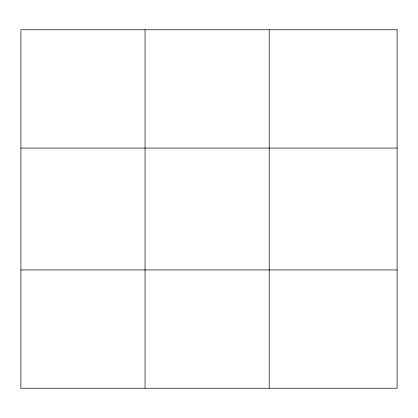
<?xml version="1.0" encoding="UTF-8"?>
<svg xmlns="http://www.w3.org/2000/svg" width="418" height="418" viewBox="0 0 418 418"><rect width="100%" height="100%" fill="white"/><g stroke="black" fill="none" stroke-linecap="round" stroke-linejoin="round"><path stroke-width="0.63" d="M145.046 29.772L145.046 388.228M269.192 29.772L269.192 388.228M20.9 148.061L397.1 148.061M20.9 269.939L397.1 269.939M397.1 29.772L397.1 388.228L20.9 388.228L20.9 29.772L397.1 29.772"/></g></svg>
